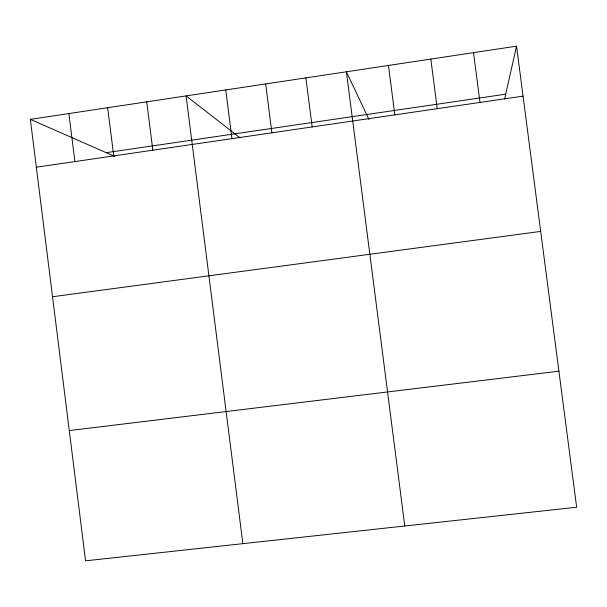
<?xml version="1.0" encoding="UTF-8"?>
<svg xmlns="http://www.w3.org/2000/svg" width="607" height="607" viewBox="0 0 607 607"><rect width="100%" height="100%" fill="white"/><g stroke="black" fill="none" stroke-linecap="round" stroke-linejoin="round"><path stroke-width="0.91" d="M504.614 99.07L516.542 46.17L30.35 119.359L85.572 560.83L576.65 507.24L516.542 46.17M106.233 152.668L505.714 94.176M36.337 167.213L523.052 96.141M52.536 296.74L540.685 231.411M69.281 430.568L558.91 371.18M30.35 119.359L114.898 156.477M240.084 137.865L186.099 95.914L242.868 543.66M369.003 119.533L346.4 71.785L404.778 525.996M473.521 52.65L479.985 102.431M430.826 59.076L437.245 108.676M388.457 65.45L394.831 114.867M305.89 77.878L312.173 126.939M265.669 83.933L271.906 132.812M225.743 89.942L231.935 138.654M146.742 101.839L152.85 150.202M107.667 107.72L113.737 155.908M68.872 113.555L74.896 161.583"/></g></svg>
